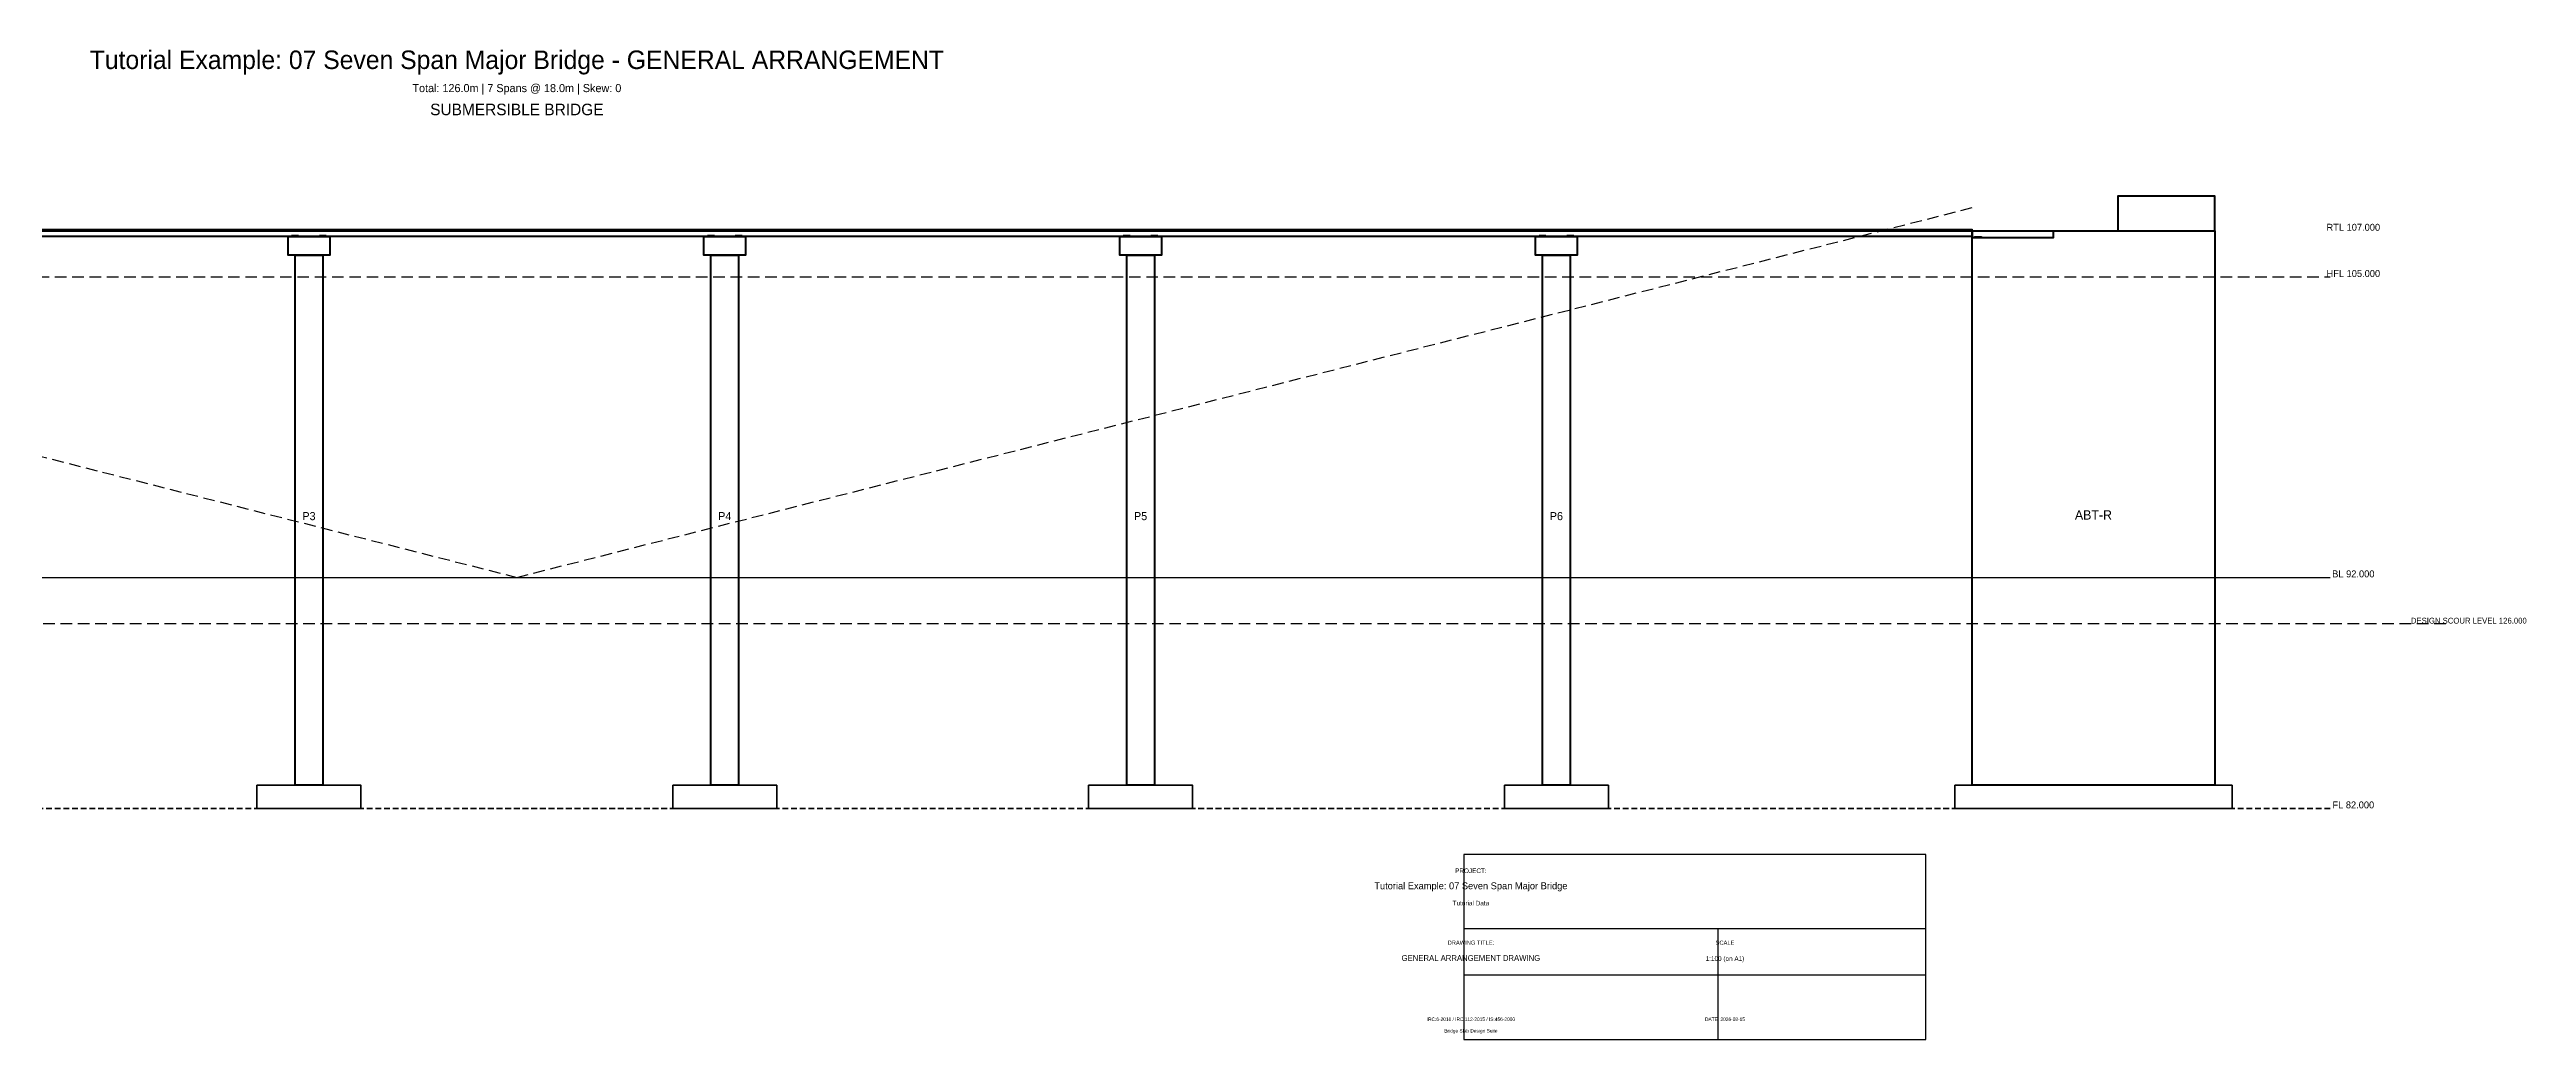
# Model space of a CAD drawing. Header units: metres. Extents: x -26 to 150, y -14 to 135.
# Drawn here: x 42.8 to 150, y 92 to 134.8 of the extents above; entities that cross this region are included whole.
import ezdxf
from ezdxf.enums import TextEntityAlignment as Align

# ---------------------------------------------------------------- set-up
doc = ezdxf.new("R2010")
doc.units = ezdxf.units.M
doc.linetypes.add('DASHED', pattern=[0.75, 0.5, -0.25])
doc.linetypes.add('HIDDEN', pattern=[0.375, 0.25, -0.125])
for name, color, linetype, lineweight in [('A-TEXT', 7, 'CONTINUOUS', 18), ('A-TITLE', 7, 'CONTINUOUS', 25), ('G-BED', 32, 'CONTINUOUS', 25), ('G-HFL', 150, 'DASHED', 25), ('G-NGL', 30, 'DASHED', 25), ('H-CONC', 253, 'CONTINUOUS', 15), ('S-ABUT', 5, 'CONTINUOUS', 50), ('S-BEARING', 6, 'CONTINUOUS', 30), ('S-DECK', 4, 'CONTINUOUS', 50), ('S-FNDTN', 2, 'HIDDEN', 35), ('S-KERB', 8, 'CONTINUOUS', 25), ('S-PIER', 3, 'CONTINUOUS', 50), ('S-PIERCAP', 3, 'CONTINUOUS', 40)]:
    doc.layers.add(name, color=color, linetype=linetype, lineweight=lineweight)

msp = doc.modelspace()

# ---------------------------------------------------------------- hatches: boundary and pattern name
at = {"layer": 'H-CONC'}
h = msp.add_hatch(dxfattribs=at)
h.set_pattern_fill('ANSI31', color=256, scale=0.05, style=0)
h.set_pattern_definition([])
h.paths.add_polyline_path([(0, 127), (126, 127), (126, 126.75), (0, 126.75)])
h = msp.add_hatch(dxfattribs=at)
h.set_pattern_fill('ANSI31', color=256, scale=0.04, style=0)
h.set_pattern_definition([])
h.paths.add_polyline_path([(53.4, 125.95), (54.6, 125.95), (54.6, 103), (53.4, 103)])
h = msp.add_hatch(dxfattribs=at)
h.set_pattern_fill('ANSI31', color=256, scale=0.04, style=0)
h.set_pattern_definition([])
h.paths.add_polyline_path([(71.4, 125.95), (72.6, 125.95), (72.6, 103), (71.4, 103)])
h = msp.add_hatch(dxfattribs=at)
h.set_pattern_fill('ANSI31', color=256, scale=0.04, style=0)
h.set_pattern_definition([])
h.paths.add_polyline_path([(89.4, 125.95), (90.6, 125.95), (90.6, 103), (89.4, 103)])
h = msp.add_hatch(dxfattribs=at)
h.set_pattern_fill('ANSI31', color=256, scale=0.04, style=0)
h.set_pattern_definition([])
h.paths.add_polyline_path([(107.4, 125.95), (108.6, 125.95), (108.6, 103), (107.4, 103)])
h = msp.add_hatch(dxfattribs=at)
h.set_pattern_fill('ANSI32', color=256, scale=0.08, style=0)
h.set_pattern_definition([])
h.paths.add_polyline_path([(125.25, 103), (137.25, 103), (137.25, 102), (125.25, 102)])

# ---------------------------------------------------------------- linework, layer by layer
at = {"layer": 'A-TITLE', "linetype": 'CONTINUOUS'}
for p, q in [((104, 96.8), (124, 96.8)), ((115, 92), (115, 96.8)), ((104, 94.8), (124, 94.8))]:
    msp.add_line(p, q, dxfattribs=at)
msp.add_lwpolyline([(104, 92), (124, 92), (124, 100), (104, 100)], close=True, dxfattribs=at)
at = {"layer": 'G-BED', "linetype": 'CONTINUOUS'}
msp.add_line((-15.5, 112), (141.5, 112), dxfattribs=at)
at = {"layer": 'G-BED', "linetype": 'DASHED'}
msp.add_line((-20.5, 110), (146.5, 110), dxfattribs=at)
at = {"layer": 'G-HFL', "linetype": 'DASHED'}
msp.add_line((-15.5, 125), (141.5, 125), dxfattribs=at)
at = {"layer": 'G-NGL', "linetype": 'DASHED'}
msp.add_lwpolyline([(0, 128), (63, 112), (126, 128)], dxfattribs=at)
at = {"layer": 'S-ABUT', "linetype": 'CONTINUOUS'}
for points in [[(132.3, 127), (136.5, 127), (136.5, 128.5), (132.3, 128.5)], [(126, 127), (136.5, 127), (136.5, 103), (126, 103)]]:
    msp.add_lwpolyline(points, close=True, dxfattribs=at)
at = {"layer": 'S-BEARING', "linetype": 'CONTINUOUS'}
for points in [[(53.25, 126.75), (53.55, 126.75), (53.55, 126.8), (53.25, 126.8)], [(54.45, 126.75), (54.75, 126.75), (54.75, 126.8), (54.45, 126.8)], [(71.25, 126.75), (71.55, 126.75), (71.55, 126.8), (71.25, 126.8)], [(72.45, 126.75), (72.75, 126.75), (72.75, 126.8), (72.45, 126.8)], [(89.25, 126.75), (89.55, 126.75), (89.55, 126.8), (89.25, 126.8)], [(90.45, 126.75), (90.75, 126.75), (90.75, 126.8), (90.45, 126.8)], [(107.25, 126.75), (107.55, 126.75), (107.55, 126.8), (107.25, 126.8)], [(108.45, 126.75), (108.75, 126.75), (108.75, 126.8), (108.45, 126.8)], [(126.1, 126.75), (126.4, 126.75), (126.4, 126.7), (126.1, 126.7)]]:
    msp.add_lwpolyline(points, close=True, dxfattribs=at)
at = {"layer": 'S-DECK', "linetype": 'CONTINUOUS'}
msp.add_line((0, 127), (126, 127), dxfattribs=at)
for points in [[(0, 127), (126, 127), (126, 126.75), (0, 126.75)], [(126, 127), (129.5, 127), (129.5, 126.7), (126, 126.7)]]:
    msp.add_lwpolyline(points, close=True, dxfattribs=at)
at = {"layer": 'S-FNDTN', "linetype": 'HIDDEN'}
msp.add_line((-15.5, 102), (141.5, 102), dxfattribs=at)
at = {"layer": 'S-FNDTN', "linetype": 'CONTINUOUS'}
for points in [[(51.75, 103), (56.25, 103), (56.25, 102), (51.75, 102)], [(69.75, 103), (74.25, 103), (74.25, 102), (69.75, 102)], [(87.75, 103), (92.25, 103), (92.25, 102), (87.75, 102)], [(105.75, 103), (110.25, 103), (110.25, 102), (105.75, 102)], [(125.25, 103), (137.25, 103), (137.25, 102), (125.25, 102)]]:
    msp.add_lwpolyline(points, close=True, dxfattribs=at)
at = {"layer": 'S-KERB', "linetype": 'CONTINUOUS'}
msp.add_lwpolyline([(0, 127.075), (126, 127.075), (126, 127), (0, 127)], close=True, dxfattribs=at)
at = {"layer": 'S-PIER', "linetype": 'CONTINUOUS'}
for points in [[(53.4, 125.95), (54.6, 125.95), (54.6, 103), (53.4, 103)], [(71.4, 125.95), (72.6, 125.95), (72.6, 103), (71.4, 103)], [(89.4, 125.95), (90.6, 125.95), (90.6, 103), (89.4, 103)], [(107.4, 125.95), (108.6, 125.95), (108.6, 103), (107.4, 103)]]:
    msp.add_lwpolyline(points, close=True, dxfattribs=at)
at = {"layer": 'S-PIERCAP', "linetype": 'CONTINUOUS'}
for points in [[(53.1, 126.75), (54.9, 126.75), (54.9, 125.95), (53.1, 125.95)], [(71.1, 126.75), (72.9, 126.75), (72.9, 125.95), (71.1, 125.95)], [(89.1, 126.75), (90.9, 126.75), (90.9, 125.95), (89.1, 125.95)], [(107.1, 126.75), (108.9, 126.75), (108.9, 125.95), (107.1, 125.95)]]:
    msp.add_lwpolyline(points, close=True, dxfattribs=at)

# ---------------------------------------------------------------- texts
at = {"layer": 'A-TEXT'}
for s, height, p in [('Tutorial Example: 07 Seven Span Major Bridge - GENERAL ARRANGEMENT', 0.8, (63, 134)), ('Total: 126.0m | 7 Spans @ 18.0m | Skew: 0', 0.35, (63, 133)), ('SUBMERSIBLE BRIDGE', 0.5, (63, 132)), ('RTL 107.000', 0.3, (142.5, 127)), ('P3', 0.35, (54, 114.475)), ('P4', 0.35, (72, 114.475)), ('P5', 0.35, (90, 114.475)), ('P6', 0.35, (108, 114.475)), ('ABT-R', 0.4, (131.25, 114.5)), ('FL 82.000', 0.3, (142.5, 102))]:
    msp.add_text(s, height=height, dxfattribs=at).set_placement(p, align=Align.CENTER)
at = {"layer": 'A-TITLE'}
for s, height, p in [('Tutorial Example: 07 Seven Span Major Bridge', 0.3, (104.3, 98.5)), ('PROJECT:', 0.2, (104.3, 99.2)), ('Tutorial Data', 0.2, (104.3, 97.8)), ('GENERAL ARRANGEMENT DRAWING', 0.25, (104.3, 95.4)), ('DRAWING TITLE:', 0.18, (104.3, 96.1)), ('1:100 (on A1)', 0.2, (115.3, 95.4)), ('SCALE', 0.18, (115.3, 96.1)), ('IRC:6-2016 / IRC:112-2015 / IS:456-2000', 0.15, (104.3, 92.8)), ('Bridge Slab Design Suite', 0.15, (104.3, 92.3)), ('DATE: 2026-08-15', 0.15, (115.3, 92.8))]:
    msp.add_text(s, height=height, dxfattribs=at).set_placement(p, align=Align.CENTER)
at = {"layer": 'G-BED'}
for s, height, p in [('BL 92.000', 0.3, (142.5, 112)), ('DESIGN SCOUR LEVEL 126.000', 0.25, (147.5, 110))]:
    msp.add_text(s, height=height, dxfattribs=at).set_placement(p, align=Align.CENTER)
at = {"layer": 'G-HFL'}
msp.add_text('HFL 105.000', height=0.3, dxfattribs=at).set_placement((142.5, 125), align=Align.CENTER)

doc.saveas('drawing.dxf')
